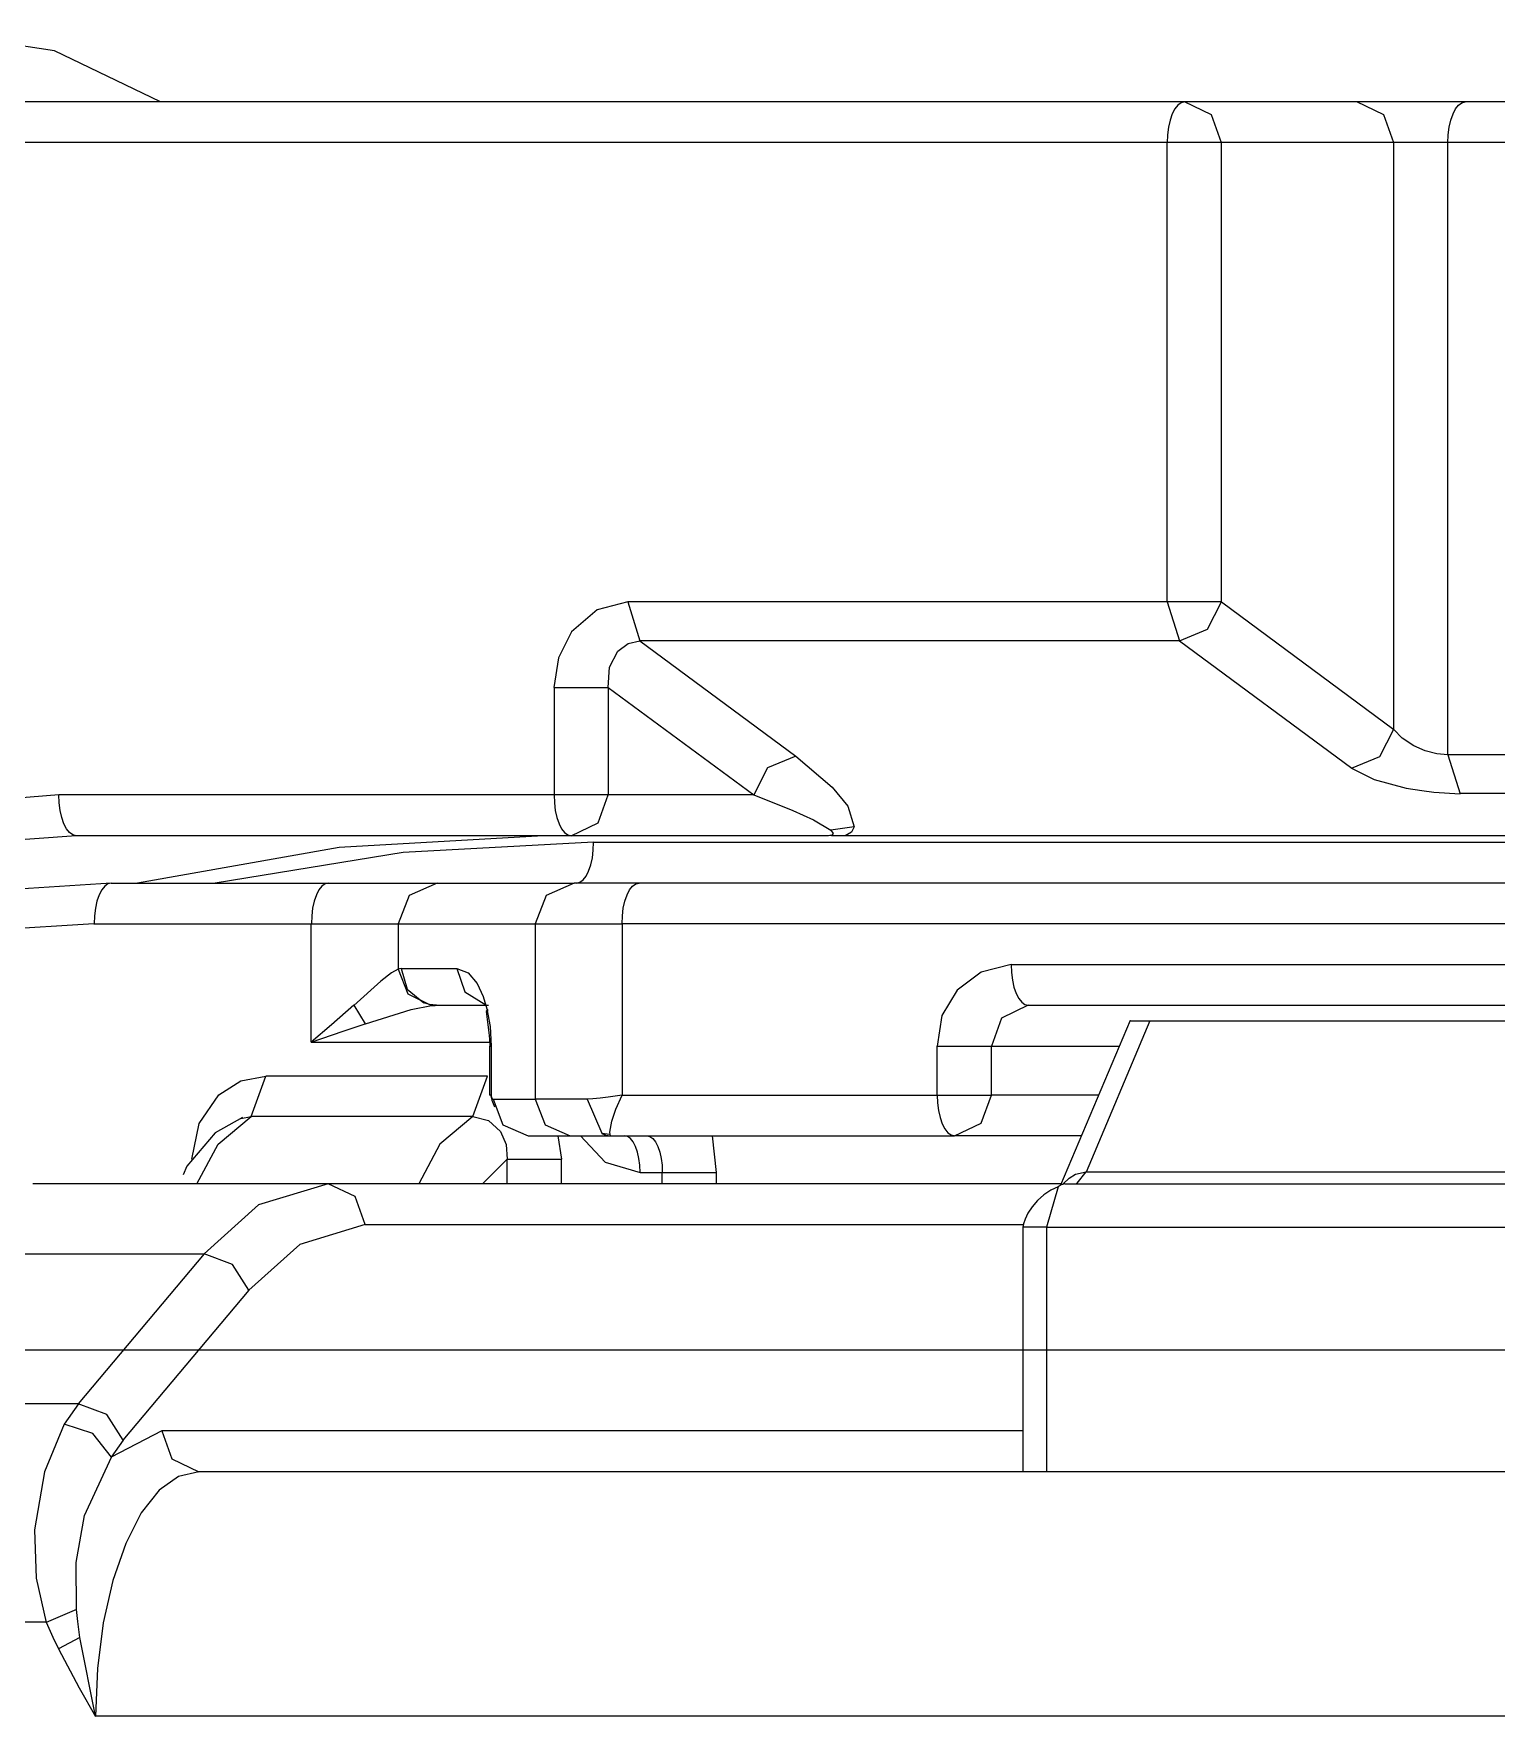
# Model space of a CAD drawing. Extents: x -1 to 1284, y 105 to 936.
# Drawn here: x 190.4 to 208.34, y 601.29 to 621.93 of the extents above; entities that cross this region are included whole.
import ezdxf

# ---------------------------------------------------------------- set-up
doc = ezdxf.new("R2010")
doc.units = 0

msp = doc.modelspace()

# ---------------------------------------------------------------- linework, layer by layer
for p, q in [((190.658284, 621.719879), (189.261115, 621.929172)), ((191.958, 621.092), (190.658284, 621.719879)), ((204.518, 621.093), (185.214, 621.093)), ((204.400605, 621.00781), (204.368582, 620.945633)), ((204.437136, 621.054006), (204.400605, 621.00781)), ((204.476775, 621.082475), (204.437136, 621.054006)), ((204.518, 621.092), (204.476775, 621.082475)), ((204.847626, 620.935537), (204.517846, 621.092009)), ((206.631, 621.093), (204.518, 621.093)), ((207.96, 621.093), (206.631, 621.093)), ((206.961626, 620.935537), (206.631846, 621.092009)), ((207.810912, 620.945562), (207.842935, 621.007739)), ((207.842935, 621.007739), (207.879466, 621.053936)), ((207.879466, 621.053936), (207.919106, 621.082405)), ((207.919106, 621.082405), (207.96033, 621.09193)), ((221.376, 621.093), (207.96, 621.093)), ((204.322783, 620.783417), (204.310771, 620.689622)), ((204.342309, 620.869856), (204.322783, 620.783417)), ((204.368582, 620.945633), (204.342309, 620.869856)), ((204.971, 620.592), (204.847626, 620.935537)), ((207.085, 620.592), (206.961626, 620.935537)), ((207.753075, 620.689552), (207.765113, 620.783346)), ((207.765113, 620.783346), (207.784639, 620.869786)), ((207.784639, 620.869786), (207.810912, 620.945562)), ((204.307, 620.593), (185.003, 620.593)), ((204.310771, 620.689622), (204.306696, 620.59207)), ((204.971, 620.593), (204.307, 620.593)), ((204.307, 614.96), (204.307, 620.593)), ((204.971, 614.96), (204.971, 620.593)), ((207.085, 620.593), (204.971, 620.593)), ((207.085, 613.396), (207.085, 620.593)), ((207.749, 620.593), (207.085, 620.593)), ((207.749, 620.592), (207.753075, 620.689552)), ((207.749, 613.084), (207.749, 620.593)), ((220.875, 620.593), (207.749, 620.593)), ((197.314837, 614.864491), (197.001298, 614.590992)), ((197.691, 614.959), (197.314837, 614.864491)), ((204.307, 614.96), (197.691, 614.96)), ((197.691, 614.959), (197.83928, 614.481745)), ((204.971, 614.96), (204.307, 614.96)), ((204.307, 614.959), (204.45528, 614.481745)), ((204.800167, 614.62645), (204.971183, 614.959255)), ((204.971, 614.96), (207.08422, 613.39631)), ((197.001298, 614.590992), (196.841204, 614.275477)), ((204.455, 614.482), (204.800167, 614.62645)), ((197.569404, 614.356949), (197.693425, 614.450638)), ((197.693425, 614.450638), (197.83912, 614.482441)), ((197.839, 614.481), (199.75008, 613.06813)), ((204.455, 614.481), (197.839, 614.481)), ((204.455, 614.481), (206.56822, 612.91996)), ((196.841204, 614.275477), (196.784694, 613.911305)), ((197.466886, 614.16084), (197.569404, 614.356949)), ((197.449, 613.912), (197.466886, 614.16084)), ((196.785, 613.912), (196.785, 612.592)), ((196.785, 613.912), (197.449, 613.912)), ((197.449, 613.912), (197.449, 612.592)), ((197.449, 613.912), (199.23414, 612.59173)), ((206.913167, 613.06445), (207.084183, 613.397255)), ((207.186244, 613.287782), (207.084538, 613.39642)), ((207.329913, 613.19367), (207.186244, 613.287782)), ((207.469899, 613.133715), (207.329913, 613.19367)), ((199.75, 613.069), (199.404843, 612.92456)), ((199.75, 613.069), (200.195399, 612.689535)), ((206.568, 612.92), (206.913167, 613.06445)), ((207.613446, 613.096435), (207.469899, 613.133715)), ((207.749, 613.084), (207.613446, 613.096435)), ((208.836, 613.084), (207.749, 613.084)), ((207.749, 613.084), (207.89728, 612.606745)), ((199.404843, 612.92456), (199.23382, 612.591772)), ((206.568, 612.92), (206.843079, 612.783713)), ((206.843079, 612.783713), (207.236755, 612.676266)), ((190.712, 612.592), (187.792016, 612.364011)), ((196.785, 612.592), (190.712, 612.592)), ((190.716771, 612.494378), (190.712696, 612.59193)), ((197.449, 612.592), (196.785, 612.592)), ((196.785, 612.592), (196.789048, 612.494448)), ((197.32578, 612.248472), (197.449154, 612.592009)), ((199.234, 612.592), (197.449, 612.592)), ((199.234, 612.592), (199.713295, 612.402268)), ((200.195399, 612.689535), (200.388828, 612.455908)), ((207.236755, 612.676266), (207.427128, 612.647373)), ((207.427, 612.647), (207.574799, 612.62451)), ((207.574799, 612.62451), (207.896797, 612.607048)), ((208.985, 612.608), (207.897, 612.608)), ((190.728783, 612.400583), (190.716771, 612.494378)), ((190.748309, 612.314144), (190.728783, 612.400583)), ((196.789048, 612.494448), (196.80106, 612.400653)), ((196.80106, 612.400653), (196.820586, 612.314214)), ((199.713295, 612.402268), (199.967993, 612.285428)), ((200.388828, 612.455908), (200.468042, 612.202993)), ((190.774582, 612.238367), (190.748309, 612.314144)), ((190.806605, 612.17619), (190.774582, 612.238367)), ((190.843136, 612.129994), (190.806605, 612.17619)), ((190.882775, 612.101525), (190.843136, 612.129994)), ((196.820586, 612.314214), (196.84686, 612.238438)), ((196.84686, 612.238438), (196.878879, 612.176261)), ((196.878879, 612.176261), (196.915413, 612.130064)), ((196.915413, 612.130064), (196.955053, 612.101595)), ((196.996, 612.092), (197.32578, 612.248472)), ((199.967993, 612.285428), (200.178617, 612.158984)), ((200.468, 612.203), (200.178395, 612.158762)), ((200.179, 612.159), (200.207316, 612.120582)), ((200.207316, 612.120582), (200.193928, 612.100474)), ((200.433321, 612.13778), (200.357515, 612.091769)), ((200.468, 612.203), (200.433321, 612.13778)), ((190.924, 612.092), (188.209638, 611.891264)), ((190.924, 612.092), (190.882775, 612.101525)), ((196.996, 612.092), (190.924, 612.092)), ((194.148089, 611.94621), (191.67578, 611.512008)), ((196.654, 612.092), (194.148089, 611.94621)), ((197.271, 612.012), (194.93588, 611.886436)), ((196.955053, 612.101595), (196.996275, 612.09207)), ((200.133, 612.092), (196.996, 612.092)), ((197.255217, 611.820583), (197.267229, 611.914378)), ((197.267229, 611.914378), (197.271304, 612.01193)), ((197.271, 612.013), (211.59, 612.013)), ((200.150678, 612.091269), (200.133162, 612.091269)), ((200.1665, 612.093915), (200.150678, 612.091269)), ((200.181025, 612.09656), (200.1665, 612.093915)), ((200.191, 612.1), (200.181025, 612.09656)), ((200.221914, 612.092), (200.189739, 612.092)), ((200.191, 612.1), (200.192058, 612.097354)), ((200.193928, 612.100474), (200.191547, 612.100474)), ((200.285409, 612.092), (200.221914, 612.092)), ((200.358, 612.092), (200.285409, 612.092)), ((209.682, 612.092), (200.358, 612.092)), ((194.93588, 611.886436), (192.62756, 611.511991)), ((197.209418, 611.658367), (197.235691, 611.734144)), ((197.235691, 611.734144), (197.255217, 611.820583)), ((191.355, 611.512), (188.855346, 611.348561)), ((191.313775, 611.502475), (191.274135, 611.474006)), ((191.355, 611.512), (191.313775, 611.502475)), ((191.355, 611.512), (194.02, 611.512)), ((193.978775, 611.502475), (193.939136, 611.474006)), ((194.02, 611.512), (193.978775, 611.502475)), ((194.02, 611.512), (195.35, 611.512)), ((195.35, 611.512), (195.007797, 611.360805)), ((195.35, 611.512), (197.032, 611.512)), ((197.032, 611.512), (196.689797, 611.360805)), ((197.83, 611.512), (197.032, 611.512)), ((197.06, 611.512), (197.101225, 611.521525)), ((197.101225, 611.521525), (197.140864, 611.549968)), ((197.140864, 611.549968), (197.177398, 611.59619)), ((197.177398, 611.59619), (197.209418, 611.658367)), ((197.749439, 611.473936), (197.789079, 611.502405)), ((197.789079, 611.502405), (197.830304, 611.51193)), ((223.416, 611.512), (197.83, 611.512)), ((191.179309, 611.289856), (191.159783, 611.203417)), ((191.205582, 611.365633), (191.179309, 611.289856)), ((191.237602, 611.42781), (191.205582, 611.365633)), ((191.274135, 611.474006), (191.237602, 611.42781)), ((193.844309, 611.289856), (193.824783, 611.203417)), ((193.870582, 611.365633), (193.844309, 611.289856)), ((193.902602, 611.42781), (193.870582, 611.365633)), ((193.939136, 611.474006), (193.902602, 611.42781)), ((195.007797, 611.360805), (194.872552, 611.011991)), ((196.689797, 611.360805), (196.554552, 611.011991)), ((197.635087, 611.203346), (197.654613, 611.289786)), ((197.654613, 611.289786), (197.680886, 611.365562)), ((197.680886, 611.365562), (197.712908, 611.427739)), ((197.712908, 611.427739), (197.749439, 611.473936)), ((191.147744, 611.109622), (191.143696, 611.01207)), ((191.159783, 611.203417), (191.147744, 611.109622)), ((193.812771, 611.109622), (193.808696, 611.01207)), ((193.824783, 611.203417), (193.812771, 611.109622)), ((197.619, 611.012), (197.623075, 611.109552)), ((197.623075, 611.109552), (197.635087, 611.203346)), ((191.143, 611.012), (188.782351, 610.863384)), ((191.143, 611.012), (193.808, 611.012)), ((193.808, 609.562), (193.808, 611.012)), ((193.808, 611.012), (194.873, 611.012)), ((194.873, 611.012), (196.554, 611.012)), ((194.873, 611.012), (194.873, 610.457)), ((196.554, 611.012), (197.619, 611.012)), ((196.554, 611.012), (196.554, 608.861)), ((223.205, 611.012), (197.619, 611.012)), ((197.619, 611.012), (197.619, 608.912)), ((194.88996, 610.459354), (194.872657, 610.45565)), ((194.912, 610.462), (194.88996, 610.459354)), ((194.912, 610.462), (195.595, 610.462)), ((194.912, 610.462), (194.985643, 610.209989)), ((195.595, 610.462), (195.73031, 610.411174)), ((195.595, 610.462), (195.692448, 610.175858)), ((202.391, 610.512), (202.024097, 610.41827)), ((202.391, 610.512), (218.433, 610.512)), ((202.391, 610.512), (202.395048, 610.414448)), ((194.662294, 610.309051), (194.328483, 610.011369)), ((194.790839, 610.410624), (194.662294, 610.309051)), ((194.873, 610.456), (194.790839, 610.410624)), ((194.873, 610.456), (194.991928, 610.154112)), ((195.73031, 610.411174), (195.842684, 610.278591)), ((195.842684, 610.278591), (195.917693, 610.118703)), ((202.024097, 610.41827), (201.731439, 610.199055)), ((202.395048, 610.414448), (202.407087, 610.320653)), ((202.407087, 610.320653), (202.426613, 610.234214)), ((194.985643, 610.209989), (195.187418, 610.042001)), ((194.991928, 610.154112), (195.281987, 610.008696)), ((195.692448, 610.175858), (195.950674, 610.018718)), ((195.917693, 610.118703), (195.962186, 609.97088)), ((201.731439, 610.199055), (201.541984, 609.886307)), ((202.426613, 610.234214), (202.452886, 610.158438)), ((202.452886, 610.158438), (202.484908, 610.096261)), ((202.484908, 610.096261), (202.521439, 610.050038)), ((202.521439, 610.050038), (202.561082, 610.021595)), ((194.328, 610.012), (194.0559, 609.771177)), ((194.328, 610.012), (194.470489, 609.786999)), ((194.471, 609.787), (195.032723, 609.96144)), ((195.032723, 609.96144), (195.28201, 610.00933)), ((195.25817, 610.020731), (195.187716, 610.042162)), ((195.342, 610.012), (195.25817, 610.020731)), ((195.282, 610.009), (195.315621, 610.011646)), ((195.315621, 610.011646), (195.326654, 610.011884)), ((195.327, 610.012), (195.342, 610.012)), ((195.342, 610.012), (195.982, 610.012)), ((195.978, 609.958), (195.953235, 609.935775)), ((195.953235, 609.935775), (195.967734, 609.807055)), ((195.962186, 609.97088), (196.000645, 609.752917)), ((201.541984, 609.886307), (201.484692, 609.51198)), ((202.272222, 609.855527), (202.148849, 609.511991)), ((202.602, 610.012), (202.272222, 609.855527)), ((202.561082, 610.021595), (202.602304, 610.01207)), ((202.602, 610.012), (218.644, 610.012)), ((194.0559, 609.771177), (193.807957, 609.561998)), ((193.808, 609.562), (194.197297, 609.694027)), ((194.197297, 609.694027), (194.470532, 609.787001)), ((195.967734, 609.807055), (195.986758, 609.679156)), ((195.986758, 609.679156), (195.994854, 609.59531)), ((196.000645, 609.752917), (196.014351, 609.511988)), ((203.851, 609.824), (202.998514, 607.80788)), ((204.094, 609.822), (203.310834, 607.96727)), ((203.858, 609.822), (203.856148, 609.822)), ((203.856148, 609.822), (203.921489, 609.822)), ((203.921489, 609.822), (203.996673, 609.822)), ((203.996673, 609.822), (204.093841, 609.822)), ((204.094, 609.822), (218.504, 609.822)), ((193.808, 609.562), (195.997, 609.562)), ((195.994, 609.512), (195.994, 608.912)), ((196.015, 609.512), (195.994, 609.512)), ((195.994854, 609.59531), (195.999299, 609.501012)), ((196.015, 609.512), (196.015, 608.912)), ((201.485, 608.912), (201.485, 609.512)), ((201.485, 609.512), (202.149, 609.512)), ((202.149, 608.912), (202.149, 609.512)), ((202.149, 609.512), (203.719, 609.512)), ((192.675409, 608.91369), (192.945559, 609.084637)), ((192.945559, 609.084637), (193.250308, 609.143586)), ((193.072, 608.649), (193.2508, 609.143056)), ((195.969, 609.144), (193.251, 609.144)), ((195.791, 608.649), (195.9698, 609.143056)), ((192.431696, 608.564335), (192.675409, 608.91369)), ((196.015, 608.912), (195.994, 608.912)), ((196.005, 608.915), (196.024209, 608.84806)), ((196.015, 608.912), (196.016058, 608.897713)), ((196.016058, 608.897713), (196.018784, 608.884483)), ((196.018784, 608.884483), (196.023096, 608.873635)), ((196.023096, 608.873635), (196.029684, 608.865169)), ((196.024209, 608.84806), (196.056832, 608.766992)), ((196.029684, 608.865169), (196.037172, 608.862258)), ((196.037, 608.862), (196.158732, 608.548089)), ((196.037, 608.861), (196.554, 608.861)), ((197.19, 608.861), (196.554, 608.861)), ((196.555, 608.862), (196.676732, 608.548089)), ((197.262887, 608.865169), (197.18959, 608.862258)), ((197.19, 608.862), (197.373308, 608.442318)), ((197.349806, 608.873371), (197.262887, 608.865169)), ((197.448823, 608.886335), (197.349806, 608.873371)), ((197.619, 608.912), (197.448823, 608.886335)), ((197.543829, 608.740102), (197.619031, 608.912081)), ((197.619, 608.912), (201.485, 608.912)), ((201.485, 608.912), (201.489075, 608.814448)), ((201.485, 608.912), (202.149, 608.912)), ((201.489075, 608.814448), (201.501087, 608.720654)), ((202.025771, 608.568463), (202.149154, 608.911982)), ((203.465, 608.912), (202.149, 608.912)), ((192.966, 608.636), (192.62731, 608.448596)), ((192.667038, 608.310738), (193.071421, 608.649272)), ((192.945, 608.623), (193.072, 608.649458)), ((195.791, 608.65), (193.072, 608.65)), ((195.791, 608.649), (195.386619, 608.310466)), ((195.791, 608.649), (195.980563, 608.600634)), ((196.056832, 608.766992), (196.056972, 608.766728)), ((197.495987, 608.589845), (197.543829, 608.740102)), ((201.501087, 608.720654), (201.520613, 608.634214)), ((201.520613, 608.634214), (201.546886, 608.558464)), ((192.62731, 608.448596), (192.281003, 608.04)), ((192.344, 608.126), (192.431696, 608.564335)), ((195.980563, 608.600634), (196.129872, 608.463289)), ((196.129872, 608.463289), (196.198301, 608.307079)), ((196.158732, 608.548089), (196.466701, 608.412024)), ((196.467, 608.412), (196.984, 608.412)), ((196.676732, 608.548089), (196.984701, 608.412024)), ((196.831, 608.412), (196.875714, 608.12625)), ((196.984, 608.412), (197.021, 608.412)), ((197.021, 608.412), (197.066, 608.412)), ((197.066, 608.412), (197.118, 608.412)), ((197.109, 608.412), (197.414273, 608.088129)), ((197.118, 608.412), (197.177, 608.412)), ((197.177, 608.412), (197.243, 608.412)), ((197.243, 608.412), (197.315, 608.412)), ((197.315, 608.412), (197.393, 608.412)), ((197.368, 608.443), (197.473569, 608.432417)), ((197.373, 608.442), (197.420535, 608.420304)), ((197.393, 608.412), (197.476, 608.412)), ((197.420535, 608.420304), (197.476486, 608.411573)), ((197.47109, 608.457871), (197.495987, 608.589845)), ((197.474, 608.433), (197.47109, 608.457871)), ((197.477, 608.412), (197.474619, 608.433167)), ((197.477, 608.412), (201.696, 608.412)), ((197.687931, 608.403404), (197.650828, 608.412135)), ((197.723607, 608.377739), (197.687931, 608.403404)), ((197.923, 608.412), (197.960103, 608.403269)), ((197.960103, 608.403269), (197.995776, 608.377604)), ((198.777, 607.962), (198.7291, 608.412003)), ((201.546886, 608.558464), (201.578906, 608.496261)), ((201.578906, 608.496261), (201.615439, 608.450064)), ((201.615439, 608.450064), (201.655079, 608.421622)), ((201.655079, 608.421622), (201.696304, 608.412097)), ((201.696, 608.412), (202.025771, 608.568463)), ((203.254, 608.412), (201.696, 608.412)), ((192.406, 607.822), (192.667038, 608.310738)), ((195.386619, 608.310466), (195.125579, 607.821728)), ((196.198301, 608.307079), (196.211636, 608.125469)), ((197.756487, 608.336147), (197.723607, 608.377739)), ((197.785305, 608.280187), (197.756487, 608.336147)), ((197.808959, 608.212004), (197.785305, 608.280187)), ((197.826527, 608.134191), (197.808959, 608.212004)), ((197.995776, 608.377604), (198.028656, 608.336012)), ((198.028656, 608.336012), (198.057474, 608.280052)), ((198.057474, 608.280052), (198.081128, 608.211869)), ((198.081128, 608.211869), (198.098696, 608.134056)), ((192.281003, 608.04), (192.235198, 607.933505)), ((196.211, 608.126), (195.906465, 607.82173)), ((196.211, 608.126), (196.876, 608.126)), ((196.211, 607.822), (196.211, 608.126)), ((196.876, 607.822), (196.876, 608.126)), ((197.414273, 608.088129), (197.841093, 607.961997)), ((197.837349, 608.049789), (197.826527, 608.134191)), ((197.841, 607.962), (197.837349, 608.049789)), ((198.098696, 608.134056), (198.109518, 608.049654)), ((198.109518, 608.049654), (198.113169, 607.961865)), ((194.017, 607.822), (190.391, 607.822)), ((194.017, 607.822), (193.160243, 607.5634)), ((194.346617, 607.665519), (194.016846, 607.821982)), ((203.004, 607.822), (194.017, 607.822)), ((197.841, 607.962), (198.113, 607.962)), ((198.113, 607.962), (198.778, 607.962)), ((198.113, 607.822), (198.113, 607.962)), ((198.778, 607.822), (198.778, 607.962)), ((202.967, 607.784), (202.825713, 607.291055)), ((202.967, 607.785), (202.87833, 607.746318)), ((203.006254, 607.811946), (202.967053, 607.784509)), ((203.05, 607.822), (203.006254, 607.811946)), ((203.029, 607.822), (203.102546, 607.894231)), ((203.05, 607.822), (213.412, 607.822)), ((203.102546, 607.894231), (203.181072, 607.941089)), ((203.161, 607.822), (203.181717, 607.824646)), ((203.181072, 607.941089), (203.310424, 607.968447)), ((203.181717, 607.824646), (203.201746, 607.831525)), ((203.202, 607.831), (203.31068, 607.968054)), ((217.721, 607.967), (203.31, 607.967)), ((194.47, 607.322), (194.346617, 607.665519)), ((202.715337, 607.619186), (202.649276, 607.54079)), ((202.792992, 607.68975), (202.715337, 607.619186)), ((202.87833, 607.746318), (202.792992, 607.68975)), ((193.160243, 607.5634), (192.49466, 606.965148)), ((202.561976, 607.390454), (202.542106, 607.332325)), ((202.597674, 607.462024), (202.561976, 607.390454)), ((202.649276, 607.54079), (202.597674, 607.462024)), ((194.47, 607.322), (193.666783, 607.079551)), ((202.541, 607.321), (194.47, 607.321)), ((202.542106, 607.332325), (202.536682, 607.291685)), ((202.537, 607.292), (202.537, 604.292)), ((202.826, 607.292), (202.537, 607.292)), ((202.826, 607.292), (202.826, 604.292)), ((202.826, 607.292), (212.087, 607.292)), ((190.139, 606.964), (192.494, 606.964)), ((192.494, 606.964), (190.95069, 605.1225)), ((192.84338, 606.834988), (192.493699, 606.965457)), ((193.666783, 607.079551), (193.0428, 606.518673)), ((193.042, 606.519), (192.84338, 606.834988)), ((193.042, 606.52), (191.49869, 604.6785)), ((189.26, 605.787), (328.938, 605.787)), ((189.26, 605.787), (328.938, 605.787)), ((189.26, 605.787), (328.938, 605.787)), ((189.26, 605.787), (328.938, 605.787)), ((189.26, 605.787), (328.938, 605.787)), ((189.26, 605.787), (328.938, 605.787)), ((189.26, 605.787), (328.938, 605.787)), ((189.26, 605.787), (328.938, 605.787)), ((189.26, 605.787), (328.938, 605.787)), ((189.26, 605.787), (328.938, 605.787)), ((189.26, 605.787), (328.938, 605.787)), ((190.951, 605.123), (188.957, 605.123)), ((190.951, 605.123), (190.778688, 604.874848)), ((191.30038, 604.992988), (190.950699, 605.123457)), ((191.499, 604.677), (191.30038, 604.992988)), ((190.779, 604.875), (190.535226, 604.290907)), ((191.130254, 604.761942), (190.778982, 604.875077)), ((191.356, 604.47), (191.130254, 604.761942)), ((191.975, 604.792), (191.355672, 604.470426)), ((191.975, 604.792), (192.098373, 604.448464)), ((202.537, 604.792), (191.975, 604.792)), ((191.499, 604.677), (191.355406, 604.470228)), ((190.535226, 604.290907), (190.41491, 603.577591)), ((191.027904, 603.755508), (191.355685, 604.470041)), ((192.098373, 604.448464), (192.428151, 604.291991)), ((192.428, 604.292), (192.180655, 604.234347)), ((209.676, 604.292), (192.428, 604.292)), ((191.942816, 604.063638), (191.72362, 603.786408)), ((192.180655, 604.234347), (191.942816, 604.063638)), ((190.92364, 603.177897), (191.027904, 603.755508)), ((191.72362, 603.786408), (191.531493, 603.41332)), ((190.41491, 603.577591), (190.43314, 602.985428)), ((191.531493, 603.41332), (191.37382, 602.958713)), ((190.927, 602.601), (190.92364, 603.177897)), ((190.43314, 602.985428), (190.558036, 602.444488)), ((191.37382, 602.958713), (191.256657, 602.440051)), ((190.558, 602.445), (188.049, 602.445)), ((190.927, 602.601), (190.557716, 602.444605)), ((190.558, 602.445), (190.638655, 602.264475)), ((190.943989, 602.454162), (190.926632, 602.601693)), ((190.971, 602.258), (190.943989, 602.454162)), ((191.256657, 602.440051), (191.18451, 601.877283)), ((190.638655, 602.264475), (190.707447, 602.121362)), ((190.971, 602.258), (190.706803, 602.12166)), ((191.16, 601.292), (190.971088, 602.257728)), ((190.707, 602.121), (190.96241, 601.639538)), ((191.18451, 601.877283), (191.160142, 601.291999)), ((190.96241, 601.639538), (191.160154, 601.291638)), ((208.742, 601.292), (191.16, 601.292))]:
    msp.add_line(p, q)

doc.saveas('drawing.dxf')
